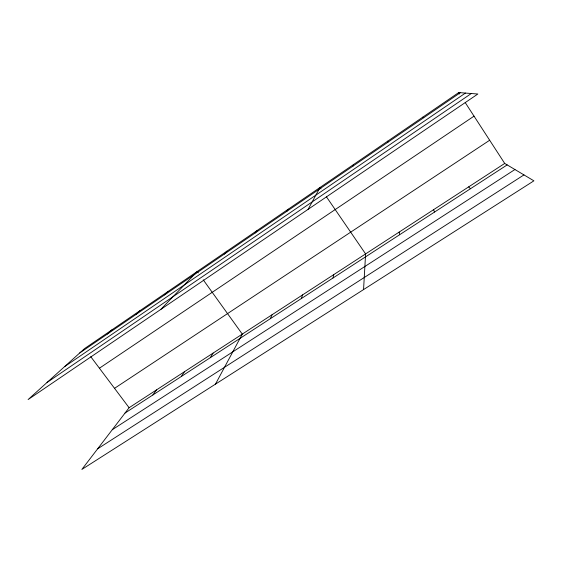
<?xml version="1.0" encoding="UTF-8"?>
<svg xmlns="http://www.w3.org/2000/svg" width="562" height="562" viewBox="0 0 562 562"><rect width="100%" height="100%" fill="white"/><g stroke="black" fill="none" stroke-linecap="round" stroke-linejoin="round"><path stroke-width="0.84" d="M363.558 289.585L365.595 253.912L326.389 196.735M333.006 277.993L333.751 274.628M353.077 166.029L353.477 164.582M301.316 298.577L302.595 294.888M270.315 318.703L272.12 314.706M215.471 384.134L242.292 334.109L203.233 279.82M308.117 209.331L320.031 187.469L321.007 188.895M210.321 357.657L213.096 353.098M181.287 376.519L184.512 371.686M286.725 211.403L288.299 209.176M152.857 394.974L156.517 389.887M504.711 163.437L129.105 407.724L81.869 469.432L533.9 180.831L504.711 163.437L465.217 102.572M255.162 232.984L257.277 230.406M224.301 254.087L226.929 251.172M160.809 309.409L197.234 271.488L198.238 272.872M164.596 294.917L168.179 291.369M135.709 314.671L139.741 310.828M107.433 334.004L111.894 329.88M458.725 92.568L84.63 348.538L28.1 399.568L477.855 94.016L458.725 92.568L459.653 93.995M79.762 352.929L460.334 92.688M64.497 366.705L465.413 93.074M47.039 382.476L471.321 93.517M99.418 368.215L474.033 116.151M114.536 388.335L489.664 140.247M125.024 413.049L507.17 164.898M112.26 429.726L514.933 169.527M97.669 448.792L523.96 174.901M422.793 117.149L423.699 117.739M468.687 186.865L470.443 188.748M90.749 356.68L129.105 407.724M433.513 209.738L434.595 212.029M387.724 141.146L387.956 142.179M399.161 232.085L399.596 234.747"/></g></svg>
